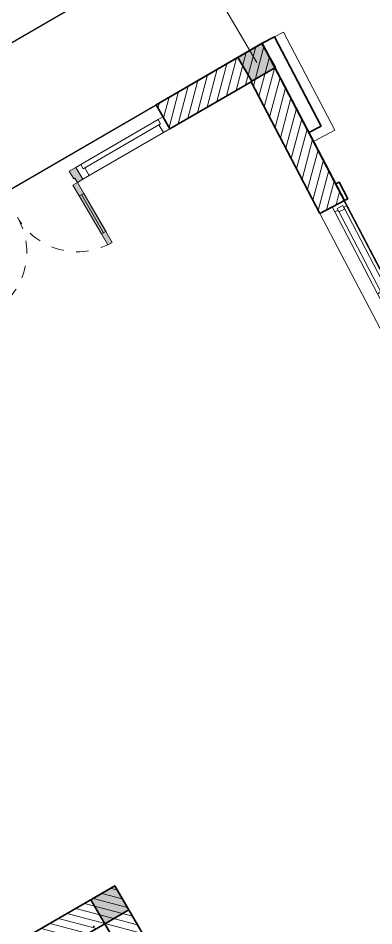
# Model space of a CAD drawing. Header units: millimetres. Extents: x 567980 to 569372, y 2065777 to 2066674.
# Drawn here: x 568959.5 to 568962.33, y 2066223.95 to 2066231.16 of the extents above; entities that cross this region are included whole.
import ezdxf

# ---------------------------------------------------------------- set-up
doc = ezdxf.new("R2010")
doc.units = ezdxf.units.MM
doc.linetypes.add('CENTER', pattern=[3, 1.5, -0.5, 0.5, -0.5])
doc.linetypes.add('HIDDEN', pattern=[0.75, 0.5, -0.25])
for name, color, linetype, lineweight in [('A-COT VACH', 2, 'Continuous', 35), ('A-CUA', 25, 'Continuous', 5), ('A-HATCH', 251, 'Continuous', 5), ('A-NET THAY', 125, 'Continuous', 18), ('A-TRUC', 250, 'CENTER', 5), ('A-TUONG', 255, 'Continuous', 35), ('boDnv', 54, 'Continuous', 25), ('E-NoiThat', 32, 'Continuous', 9)]:
    doc.layers.add(name, color=color, linetype=linetype, lineweight=lineweight)
doc.layers.add('A-NOITHAT', color=252, linetype='Continuous')
doc.layers.add('LoLK', color=6, linetype='Continuous')
doc.styles.add('rms', font='romans.shx', dxfattribs={"width": 0.7, "bigfont": 'vns.shx'})
doc.linetypes.add('ADL', pattern='A,0.125,-0.15,["++",rms,S=0.5,R=0,X=0,Y=-0.2245],-1.35,1.125', length=2.75)
pattern_1 = [(45, (-145477.4602014114, 881909.9999995918), (-39.7747564417433, 39.7747564417433), [])]

# ---------------------------------------------------------------- blocks, each defined once
blk = doc.blocks.new('NEN')
at = {"layer": 'boDnv', "color": 10, "linetype": 'ADL', "ltscale": 0.25}
blk.add_lwpolyline([(270.4040884625865, -156.6479249873664), (272.2639994764468, -150.4230171078816), (266.1900293034269, -138.2786626422312), (158.2162765333196, -201.0135530158877), (167.2590763077606, -216.5772213574965)], close=True, dxfattribs=at)
blk = doc.blocks.new('*U416')
at = {"layer": 'A-CUA', "color": 32}
for points in [[(60, -40.0000000000291), (45.00000000005821, -40), (45.00000000005821, -10.00000057413944), (0, -10.00000057413944), (0, -40), (0, -40), (0, -89.9999994058805), (0, -89.9999994058805), (0, -119.9999988217211), (45.00000000005821, -119.9999988217211), (45.00000000005821, -89.9999994058805), (60, -89.9999994058805)], [(30, -89.9999994059096), (59.99999999994179, -89.9999994059096), (60, -40.0000000000291), (29.99999999994179, -40.0000000000291)], [(792.5000000000288, -89.9999994059096), (762.500000000087, -89.9999994059096), (762.5000000000288, -40.0000000000291), (792.500000000087, -40.0000000000291)], [(822.4999999999992, -89.9999994059096), (807.4999999999701, -89.9999994059096), (807.4999999999119, -40.0000000000291), (822.5000000000283, -40.0000000000291), (822.5000000000283, -10.00000057413944), (777.4999999999706, -10.00000057413944), (777.4999999999415, -40.0000000000291), (792.500000000087, -40.0000000000291), (792.5000000000288, -89.9999994059096), (777.4999999999706, -89.9999994059096), (777.4999999999706, -119.9999988217211), (822.5000000000283, -119.9999988217211)], [(807.4999999999701, -89.9999994059096), (837.4999999999119, -89.9999994059096), (837.4999999999701, -40.0000000000291), (807.4999999999119, -40.0000000000291)], [(1539.999999999999, -40.0000000000291), (1554.999999999941, -40), (1554.999999999941, -10.00000057413944), (1599.999999999999, -10.00000057413944), (1599.999999999999, -40), (1599.999999999999, -40), (1599.999999999999, -89.9999994058805), (1599.999999999999, -89.9999994058805), (1599.999999999999, -119.9999988217211), (1554.999999999941, -119.9999988217211), (1554.999999999941, -89.9999994058805), (1539.999999999999, -89.9999994058805)], [(1569.999999999999, -89.9999994059096), (1540.000000000057, -89.9999994059096), (1539.999999999999, -40.0000000000291), (1570.000000000057, -40.0000000000291)]]:
    blk.add_lwpolyline(points, close=True, dxfattribs=at)
at = {"layer": 'A-CUA', "color": 37, "lineweight": -2}
for points in [[(45.00000000005821, -10.00000057413944), (777.4999999999706, -10.00000057413944), (777.4999999999706, -40), (45.00000000005821, -40)], [(1554.999999999941, -10.00000057413944), (822.5000000000283, -10.00000057413944), (822.5000000000283, -40), (1554.999999999941, -40)], [(45.00000000005821, -89.9999994058805), (777.4999999999706, -89.9999994058805), (777.4999999999706, -119.9999988217211), (45.00000000005821, -119.9999988217211)], [(1554.999999999941, -89.9999994058805), (822.5000000000283, -89.9999994058805), (822.5000000000283, -119.9999988217211), (1554.999999999941, -119.9999988217211)]]:
    blk.add_lwpolyline(points, close=True, dxfattribs=at)
blk = doc.blocks.new('phao cua chinh mb a1')
at = {"layer": 'A-TUONG'}
blk.add_lwpolyline([(0, 0), (0, -30), (-150, -30), (-150, 0)], dxfattribs=at)
blk = doc.blocks.new('AP11B2')
at = {"layer": 'A-NOITHAT'}
for p, q in [((-435.0000000009313, 1391.603832304027), (-435.0000000009313, 1441.603832304019)), ((-385.0000000009313, 1391.603832304027), (-385.0000000009313, 1441.603832304019)), ((-335.0000000009313, 1441.603832304019), (-385.0000000009313, 1441.603832304019)), ((359.9999999990687, 1491.603832304019), (-360.0000000009313, 1491.603832304019)), ((-360.0000000009313, 1341.603832304019), (-360.0000000009313, 1491.603832304019)), ((-335.0000000009313, 1391.603832304027), (-335.0000000009313, 1441.603832304019)), ((384.9999999990687, 1441.603832304019), (334.9999999990687, 1441.603832304019)), ((334.9999999990687, 1391.603832304027), (334.9999999990687, 1441.603832304019)), ((359.9999999990687, 1341.603832304019), (359.9999999990687, 1491.603832304019)), ((384.9999999990687, 1391.603832304027), (384.9999999990687, 1441.603832304019)), ((434.9999999990687, 1391.603832304027), (434.9999999990687, 1441.603832304019)), ((557.9627270745113, 1416.603832304019), (-568.2546845125034, 1416.603832304019)), ((-335.0000000009313, 1391.603832304027), (-385.0000000009313, 1391.603832304027)), ((384.9999999990687, 1391.603832304027), (334.9999999990687, 1391.603832304027)), ((-725.0000000009313, 166.1255714344661), (-725.0000000009313, 1291.603832304019)), ((724.9999999990687, 1291.603832304019), (-725.0000000009313, 1291.603832304019)), ((359.9999999990687, 1341.603832304019), (-360.0000000009313, 1341.603832304019)), ((724.9999999990687, 166.1255714344588), (724.9999999990687, 1291.603832304019)), ((-695.0000000009313, 366.1255714344516), (-695.0000000009313, 1261.603832304019)), ((694.9999999990687, 1261.603832304019), (-695.0000000009313, 1261.603832304019)), ((694.9999999990687, 366.1255714344516), (-695.0000000009313, 1261.603832304019)), ((-695.0000000009313, 366.1255714344516), (694.9999999990687, 1261.603832304019)), ((694.9999999990687, 366.1255714344516), (694.9999999990687, 1261.603832304019)), ((-850.0000000009313, 757.1255714344661), (-850.0000000009313, 857.1255714344661)), ((-750.0000000009313, 757.1255714344661), (-750.0000000009313, 857.1255714344661)), ((749.9999999990687, 757.1255714344661), (749.9999999990687, 857.1255714344661)), ((849.9999999990687, 757.1255714344661), (849.9999999990687, 857.1255714344661)), ((-750.0000000009313, 807.1255714344588), (-850.0000000009313, 807.1255714344588)), ((749.9999999990687, 807.1255714344588), (849.9999999990687, 807.1255714344516)), ((-360.0000000009313, 366.1255714344516), (-695.0000000009313, 366.1255714344516)), ((-420.0000000009313, 246.1255714344588), (-420.0000000009313, 366.1255714344516)), ((-360.0000000009313, 246.1255714344588), (-360.0000000009313, 366.1255714344516)), ((694.9999999990687, 366.1255714344516), (359.9999999990687, 366.1255714344516)), ((359.9999999990687, 246.1255714344516), (359.9999999990687, 366.1255714344516)), ((419.9999999990687, 246.1255714344516), (419.9999999990687, 366.1255714344516)), ((-360.0000000009313, 246.1255714344588), (-420.0000000009313, 246.1255714344588)), ((417.3913043467328, 226.1255714344588), (-417.3913043485954, 226.1255714344661)), ((-417.3913043485954, 186.1255714344588), (-417.3913043485954, 226.1255714344661)), ((-9.313225746154785e-10, 186.1255714344516), (-9.313225746154785e-10, 226.1255714344661)), ((419.9999999990687, 246.1255714344516), (359.9999999990687, 246.1255714344516)), ((417.3913043467328, 186.1255714344516), (417.3913043467328, 226.1255714344588)), ((724.9999999990687, 166.1255714344588), (-725.0000000009313, 166.1255714344661)), ((417.3913043467328, 186.1255714344516), (-417.3913043485954, 186.1255714344588)), ((417.3913043467328, 79.48334088382398), (-417.3913043485954, 79.48334088382398)), ((-417.3913043485954, 39.48334088382398), (-417.3913043485954, 79.48334088382398)), ((-9.313225746154785e-10, 39.48334088382398), (-9.313225746154785e-10, 79.48334088382398)), ((417.3913043467328, 39.48334088382398), (417.3913043467328, 79.48334088382398)), ((417.3913043467328, 39.48334088382398), (-417.3913043485954, 39.48334088382398)), ((-407.3913043476641, -66.86999999999534), (-407.3913043476641, 25)), ((-367.3913043485954, 25), (-407.3913043476641, 25)), ((-357.3913043485954, -15), (-357.3913043485954, 15)), ((357.3913043467328, -15), (357.3913043467328, 15)), ((407.3913043458015, 25), (367.3913043467328, 25)), ((407.3913043458015, -66.86999999999534), (407.3913043458015, 25)), ((-377.3913043476641, -66.86999999999534), (-377.3913043476641, -24.99999999999272)), ((-367.3913043485954, -24.99999999999272), (-377.3913043476641, -24.99999999999272)), ((377.3913043458015, -24.99999999999272), (367.3913043467328, -24.99999999999272)), ((377.3913043458015, -66.86999999999534), (377.3913043458015, -24.99999999999272)), ((-387.3913043485954, -76.86999999999534), (-397.3913043485954, -76.86999999999534)), ((397.3913043467328, -76.86999999999534), (387.3913043467328, -76.86999999999534))]:
    blk.add_line(p, q, dxfattribs=at)
for centre, start, end in [((-367.3913043485954, 15), 0, 90), ((367.3913043467328, 15), 90, 180), ((-397.3913043485954, -66.86999999999534), 180, 270), ((-387.3913043485954, -66.86999999999534), 270, 0), ((-367.3913043485954, -15), 270, 0), ((367.3913043467328, -15), 180, 270), ((387.3913043467328, -66.86999999999534), 180, 270), ((397.3913043467328, -66.86999999999534), 270, 0)]:
    blk.add_arc(centre, 10, start, end, dxfattribs=at)
for p in [(-900.0000000009313, 0), (899.9999999990687, 0)]:
    blk.add_point(p, dxfattribs=at)
blk = doc.blocks.new('thang may')
at = {"layer": 'A-HATCH'}
h = blk.add_hatch(dxfattribs=at)
h.set_pattern_fill('ANSI31', color=256, scale=450)
h.set_pattern_definition(pattern_1)
h.paths.add_polyline_path([(0, 0), (-2119.999999761581, 0), (-2119.999999761581, 1940), (-1349.999999849126, 1940), (-1349.999999849126, 1720), (-1899.999999761581, 1720), (-1899.999999761581, 220), (7.450580596923828e-09, 220)])
h = blk.add_hatch(dxfattribs=at)
h.set_pattern_fill('ANSI31', color=256, scale=450)
h.set_pattern_definition(pattern_1)
edge = h.paths.add_edge_path()
edge.add_line((-3.588094841688871e-06, 1720), (-3.588094841688871e-06, 1940))
edge.add_line((-3.588094841688871e-06, 1940), (-549.9999998491257, 1940))
edge.add_line((-549.9999998491257, 1940), (-549.9999998491257, 1720))
edge.add_line((-549.9999998491257, 1720), (6.239861249923706e-08, 1720))
at = {"layer": 'A-NET THAY'}
blk.add_line((-1349.999999849126, 1720), (-549.9999998491257, 1720), dxfattribs=at)
at = {"layer": 'A-TUONG'}
blk.add_lwpolyline([(0, 0), (-2119.999999761581, 0), (-2119.999999761581, 1940), (-1349.999999849126, 1940), (-1349.999999849126, 1720), (-1899.999999761581, 1720), (-1899.999999761581, 220), (7.450580596923828e-09, 220)], close=True, dxfattribs=at)
blk.add_lwpolyline([(-3.588094841688871e-06, 1720), (-3.588094841688871e-06, 1940), (-549.9999998491257, 1940), (-549.9999998491257, 1720), (6.239861249923706e-08, 1720)], dxfattribs=at)
at = {"layer": 'E-NoiThat', "xscale": 0.9583333333333351, "yscale": 0.9583333333333351, "zscale": 0.9583333333333351, "rotation": 180}
blk.add_blockref('AP11B2', (-949.9999998491257, 1743.958333333372), dxfattribs=at)
blk = doc.blocks.new('cot 220')
at = {"layer": 'A-COT VACH'}
h = blk.add_hatch(color=256, dxfattribs=at)
h.dxf.hatch_style = 1
h.paths.add_polyline_path([(110.0000037951395, 109.9999999980937), (-109.9999962048605, 109.9999999980937), (-109.9999962048605, -110.0000000019063), (110.0000037951395, -110.0000000019063)])
blk.add_lwpolyline([(-109.9999962048605, -110.0000000019063), (110.0000037951395, -110.0000000019063), (110.0000037951395, 109.9999999980937), (-109.9999962048605, 109.9999999980937)], close=True, dxfattribs=at)
blk = doc.blocks.new('cot gia md a1')
at = {"layer": 'A-NET THAY'}
blk.add_lwpolyline([(880.0000001080334, 0), (880.0000001080334, -190), (0, -190), (0, -110)], dxfattribs=at)
at = {"layer": 'A-TUONG'}
blk.add_lwpolyline([(800.0000001080334, 0), (800.0000001080334, -110), (0, -110), (0, 0)], dxfattribs=at)
blk = doc.blocks.new('*U308')
h = blk.add_hatch(color=254)
h.dxf.hatch_style = 1
h.paths.add_polyline_path([(21.73011238398612, 344.5156181119089), (21.73011238398612, 514.1349438079922), (50.00000000000001, 514.1349438079922), (50.00000000000001, 485.8650561920074), (27.38408990719472, 485.8650561920074), (27.38408990719472, 344.5156181119089)])
h = blk.add_hatch(color=253)
h.dxf.hatch_style = 1
h.paths.add_polyline_path([(50.00000000000001, 449.9999999999998), (89.99999999999999, 449.9999999999998), (89.99999999999999, 549.9999999999998), (50.00000000000001, 549.9999999999998)])
h.paths.add_polyline_path([(50, 100), (90, 100), (90, 0), (50, 0)])
h = blk.add_hatch(color=253)
h.dxf.hatch_style = 1
h.paths.add_polyline_path([(1150, 100), (1110, 100), (1110, 0), (1150, 0)])
h.paths.add_polyline_path([(1150, 450), (1110, 450), (1110, 550), (1150, 550)])
h = blk.add_hatch(color=254)
h.dxf.hatch_style = 1
h.paths.add_polyline_path([(50.00000000000001, 449.9999999999998), (89.99999999999999, 449.9999999999998), (90, 100), (50, 100)])
h = blk.add_hatch(color=254)
h.dxf.hatch_style = 1
h.paths.add_polyline_path([(1110, 450), (1150, 450), (1150, 100), (1110, 100)])
h = blk.add_hatch(color=253)
h.dxf.hatch_style = 1
h.paths.add_polyline_path([(0, 0), (50, 0), (50, -40), (60, -40), (60, -110.0000000000004), (0, -110.0000000000004)])
h = blk.add_hatch(color=253)
h.dxf.hatch_style = 1
h.paths.add_polyline_path([(1200, 0), (1150, 0), (1150, -40), (1140, -40), (1140, -110.0000000000004), (1200, -110.0000000000004)])
at = {"linetype": 'Continuous'}
blk.add_line((70, 100), (69.99999999999999, 449.9999999999998), dxfattribs=at)
for p, q in [((89.99999999999999, 449.9999999999998), (90, 100)), ((1110, 450), (1110, 100)), ((1130, 100), (1130, 450))]:
    blk.add_line(p, q)
for points in [[(21.73011238398612, 344.5156181119089), (21.73011238398612, 514.1349438079922), (50.00000000000001, 514.1349438079922), (50.00000000000001, 485.8650561920074), (27.38408990719472, 485.8650561920074), (27.38408990719472, 344.5156181119089)], [(50.00000000000001, 449.9999999999998), (89.99999999999999, 449.9999999999998), (90, 100), (50, 100)], [(1110, 450), (1150, 450), (1150, 100), (1110, 100)], [(0, 0), (50, 0), (50, -40), (60, -40), (60, -110.0000000000004), (0, -110.0000000000004)], [(1200, 0), (1150, 0), (1150, -40), (1140, -40), (1140, -110.0000000000004), (1200, -110.0000000000004)]]:
    blk.add_lwpolyline(points, close=True)
for points in [[(50.00000000000001, 449.9999999999998), (89.99999999999999, 449.9999999999998), (89.99999999999999, 549.9999999999998), (50.00000000000001, 549.9999999999998), (50.00000000000001, 449.9999999999998)], [(1150, 450), (1110, 450), (1110, 550), (1150, 550), (1150, 450)], [(50.00000000000001, 452.9059272893353), (50, 100)], [(1150, 452.9059272893355), (1150, 100)], [(50, 100), (90, 100), (90, 0), (50, 0), (50, 100)], [(1150, 100), (1110, 100), (1110, 0), (1150, 0), (1150, 100)]]:
    blk.add_lwpolyline(points)
at = {"linetype": 'HIDDEN', "ltscale": 30}
for points in [[(599.9999999999999, 0, 0.4142135623730951), (50, 549.9999999999999, 0.4142135623730951)], [(599.9999999999999, 0, -0.4142135623730951), (1150, 550.0000000000003, -0.4142135623730951)]]:
    blk.add_lwpolyline(points, format="xyb", dxfattribs=at)
blk = doc.blocks.new('*U295')
at = {"ltscale": 10}
for p, q in [((800, 0), (0, 0)), ((755, -70), (45, -70)), ((755, -110), (45, -110))]:
    blk.add_line(p, q, dxfattribs=at)
for points in [[(0, -110), (45, -110), (45, -70), (60, -70), (60, 0), (0, 0)], [(800, -110), (755, -110), (755, -70), (740, -70), (740, 0), (800, 0)]]:
    blk.add_lwpolyline(points, close=True, dxfattribs=at)
blk = doc.blocks.new('T1 T6666')
at = {"layer": 'A-HATCH'}
h = blk.add_hatch(dxfattribs=at)
h.set_pattern_fill('ANSI31', color=256, scale=0.5, angle=-180)
h.set_pattern_definition([(225, (2.29064655804541, -5.150194748770446), (0.04419417382415923, -0.04419417382415922), [])])
h.paths.add_polyline_path([(2.230000094510615, -5.460000115912408), (1.271184337558225, -5.460000115912408), (1.271184337558225, -3.659230600344017), (1.221184337628074, -3.672628059983253), (1.221184337628074, -5.570000115782022), (2.340000094496645, -5.570000115782022), (2.340000094496645, -4.710000115912408), (2.230000094510615, -4.710000115912408)], flags=17)
h.paths.add_polyline_path([(5.948213564348407, -14.06960577191785), (5.253245196654461, -14.73385408450849), (5.405253932927735, -14.89289289782755), (6.164002811186947, -14.16768339835107), (6.20447153353598, -13.27286624186672), (5.98469617869705, -13.26292675640434)])
h.paths.add_polyline_path([(6.03891158872284, -12.06415209476836), (6.258686943328939, -12.07409158675), (6.316064919228666, -10.80538839683868), (6.09628956427332, -10.7954489113763)])
h.paths.add_polyline_path([(6.204720384324901, -8.397899588104337), (6.424495739280246, -8.40783907356672), (6.578286172123626, -5.007328515872359), (6.35851081716828, -4.997389030409977)])
h.paths.add_polyline_path([(6.000000094994903, -7.310000000055879), (6.253921392722987, -7.310000000055879), (6.258896218496375, -7.199999999953434), (6.110000094980933, -7.199999999953434), (6.110000094980933, -6.080000116024166), (6.309548984980211, -6.080000116024166), (6.314523810753599, -5.970000116154552), (6.000000094994903, -5.970000116154552)])
h.paths.add_polyline_path([(6.430798030574806, -3.399022815050557), (6.650573385413736, -3.40896230051294), (6.714294676203281, -2.000000000232831), (5.740000094519928, -2.000000000232831), (5.740000094519928, -2.220000000204891), (6.484120149631053, -2.220000000204891)])
h.paths.add_polyline_path([(0, -17.00000000023283), (0.9998117747018114, -17), (0.9998117747018114, -16.77999999932945), (0.1100000002188608, -16.77999999932945), (0.1100000002188608, -11.31999999983236), (0.2199999999720603, -11.31999999983236), (0.2199999999720603, -2.220000000204891), (2.940000094473362, -2.220000000204891), (2.940000094473362, -2.000000000232831), (0, -2.000000000232831)])
h.paths.add_polyline_path([(2.230000094510615, -3.910000115865842), (2.340000094496645, -3.910000115865842), (2.340000094496645, -2.220000000204891), (2.230000094510615, -2.220000000204891)], flags=17)
h.paths.add_polyline_path([(0.2199999999720603, -10.10999999986961), (0.4799999051028863, -10.10999999986961), (0.4799999051028863, -9.139999999664724), (0.3699999051168561, -9.139999999664724), (0.3699999051168561, -10), (0.2199999999720603, -10)], flags=17)
h.paths.add_polyline_path([(3.112469436135143, -16.77999999932945), (2.199811774771661, -16.77999999932945), (2.199811774771661, -16.99999999976717), (3.200697661843151, -16.99999999930151), (3.959446540102363, -16.27479049982503), (3.807437803829089, -16.1157516867388)])
at = {"layer": 'A-NET THAY', "ltscale": 100}
blk.add_line((2.940000094473362, -2.000004000496119), (5.740000094519928, -2.000004000496119), dxfattribs=at)
at = {"layer": 'A-NET THAY'}
for p, q in [((6.430798030574806, -3.399022815050557), (6.35851081716828, -4.997389030409977)), ((6.57828617177438, -5.007328522158787), (6.650573385180905, -3.408962306799367))]:
    blk.add_line(p, q, dxfattribs=at)
at = {"layer": 'A-TRUC', "ltscale": 2000}
blk.add_line((6.600000000209548, 0), (6.600000000209548, -2.109999999869615), dxfattribs=at)
at = {"layer": 'A-TUONG'}
for p, q in [((5.740000094519928, -2.220000000437722), (5.740000094519928, -2.000000000465661)), ((6.430798030574806, -3.399022815050557), (6.650573385413736, -3.40896230051294))]:
    blk.add_line(p, q, dxfattribs=at)
for points in [[(6.650573385413736, -3.40896230051294), (6.714294676203281, -2.000000000232831), (5.740000094519928, -2.000000000232831)], [(6.430798030574806, -3.399022815050557), (6.484120149631053, -2.220000000204891), (5.740000094519928, -2.220000000204891)]]:
    blk.add_lwpolyline(points, dxfattribs=at)
at = {"layer": 'Defpoints'}
blk.add_lwpolyline([(2.328306436538696e-10, -2), (6.710000000195578, -2), (6.164002811186947, -14.16768339835107), (3.200697661843151, -16.99999999930151), (0, -17.00000000023283)], close=True, dxfattribs=at)
at = {"layer": 'A-COT VACH', "xscale": -0.001, "yscale": 0.001, "zscale": 0.001}
for p in [(6.600000003934838, -2.109999999869615), (2.23000009835232, -7.309999999823049)]:
    blk.add_blockref('cot 220', p, dxfattribs=at)
at = {"layer": 'A-CUA', "yscale": 0.001, "zscale": 0.001}
for name, p, xscale, rotation in [('*U308', (3.740000094519928, -2.220000000437722), -0.001, 180), ('*U295', (5.740000094519928, -2.220000000437722), 0.001, 180), ('*U416', (6.588275961228646, -5.007780317449942), -0.001, 267.4105234065759)]:
    blk.add_blockref(name, p, dxfattribs=dict(at, xscale=xscale, rotation=rotation))
at = {"layer": 'A-NET THAY', "xscale": -0.001, "yscale": 0.001, "zscale": 0.001}
for name, p, rotation in [('cot gia md a1', (6.714294676203281, -2.000000000232831), 87.41052340656265), ('phao cua chinh mb a1', (6.650573385413736, -3.40896230051294), 87.410523406569)]:
    blk.add_blockref(name, p, dxfattribs=dict(at, rotation=rotation))
at = {"layer": 'A-TUONG', "xscale": -0.001, "yscale": 0.001, "zscale": 0.001}
blk.add_blockref('thang may', (0.2200000951997936, -9.139999999664724), dxfattribs=at)
blk = doc.blocks.new('MBT1 B')
at = {"layer": 'LoLK'}
blk.add_blockref('T1 T6666', (-4.687299926765263, 20.00000000116415), dxfattribs=at)

msp = doc.modelspace()

# ---------------------------------------------------------------- block references
at = {"layer": 'boDnv'}
msp.add_blockref('NEN', (568697.4807461541, 2066371.697269554), dxfattribs=at)

# ---------------------------------------------------------------- next in the draw order: block references
at = {"layer": 'LoLK', "rotation": 30.15743675345276}
msp.add_blockref('MBT1 B', (568968.7296135384, 2066214.383638295), dxfattribs=at)

doc.saveas('drawing.dxf')
